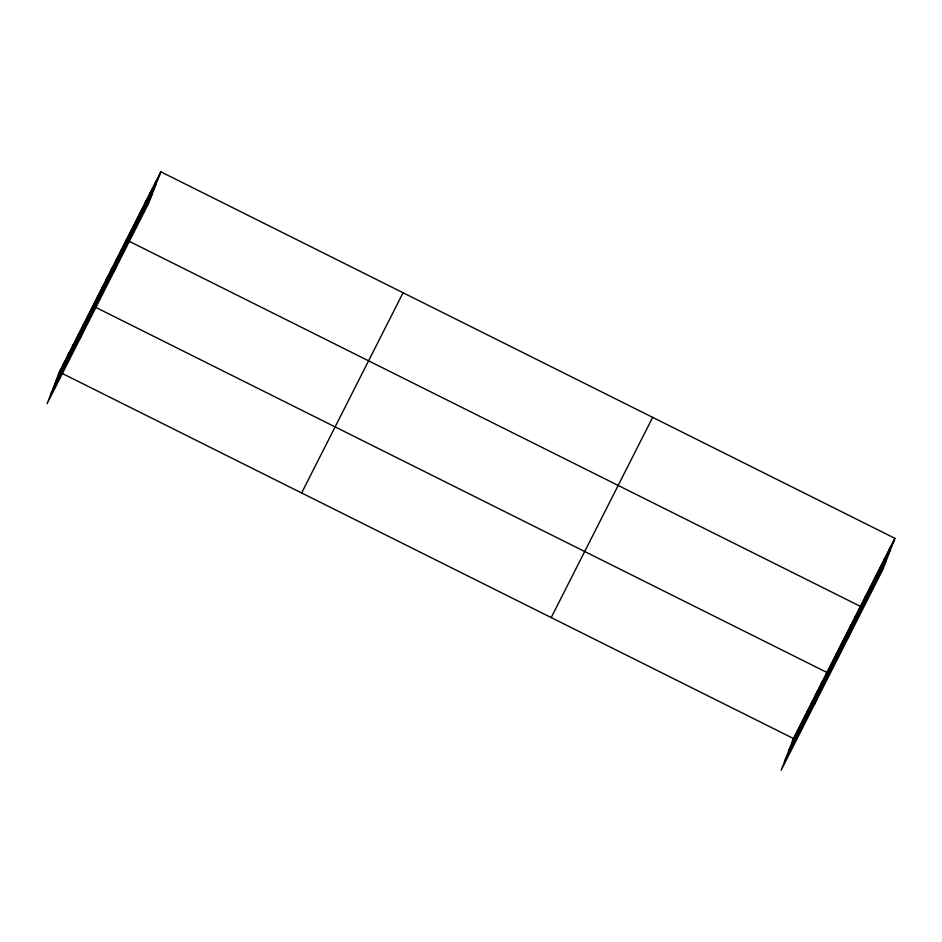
<?xml version="1.0" encoding="UTF-8"?>
<svg xmlns="http://www.w3.org/2000/svg" width="942" height="942" viewBox="0 0 942 942"><rect width="100%" height="100%" fill="white"/><g stroke="black" fill="none" stroke-linecap="round" stroke-linejoin="round"><path stroke-width="1.41" d="M160.835 171.797L59.381 372.008L47.1 403.682L148.553 203.472L160.835 171.797L894.9 538.318L882.619 569.992L781.165 770.203L793.447 738.528L894.9 538.318M63.079 365.39L64.162 362.576M67.859 355.946L68.954 353.132M72.64 346.503L73.735 343.7M77.421 337.071L78.516 334.257M82.213 327.628L83.296 324.825M86.994 318.196L88.077 315.382M80.576 337.613L92.858 305.938L826.923 672.458L814.642 704.133M96.555 299.309L97.65 296.506M101.336 289.877L102.431 287.063M106.116 280.433L107.211 277.631M110.909 271.002L111.992 268.187M115.689 261.558L116.773 258.744M120.47 252.126L121.565 249.312M114.053 271.543L126.346 239.869L860.411 606.389L848.118 638.064M130.184 232.957L131.268 230.142M135.106 223.23L136.201 220.428M140.04 213.504L141.123 210.702M144.962 203.79L146.057 200.976M149.896 194.064L150.979 191.25M154.818 184.338L155.913 181.523M797.144 731.899L798.227 729.096M801.925 722.467L803.008 719.653M806.705 713.023L807.8 710.209M811.486 703.592L812.581 700.777M816.267 694.148L817.362 691.334M821.059 684.704L822.142 681.902M830.62 665.829L831.715 663.027M835.401 656.397L836.496 653.583M840.182 646.954L841.277 644.14M844.962 637.522L846.057 634.708M849.755 628.078L850.838 625.264M854.535 618.635L855.619 615.832M864.238 599.477L865.333 596.663M869.172 589.751L870.267 586.937M874.094 580.025L875.189 577.211M879.027 570.299L880.122 567.496M883.949 560.572L885.044 557.77M888.883 550.858L889.978 548.044M58.298 374.822L159.751 174.611M54.601 384.348L156.054 184.137M50.797 394.156L152.251 193.946M301.628 492.96L403.082 292.75M551.211 617.575L652.665 417.365M792.363 741.342L893.805 541.132M788.666 750.868L890.119 550.646M784.863 760.677L886.304 560.466M59.381 372.008L793.447 738.528"/></g></svg>
